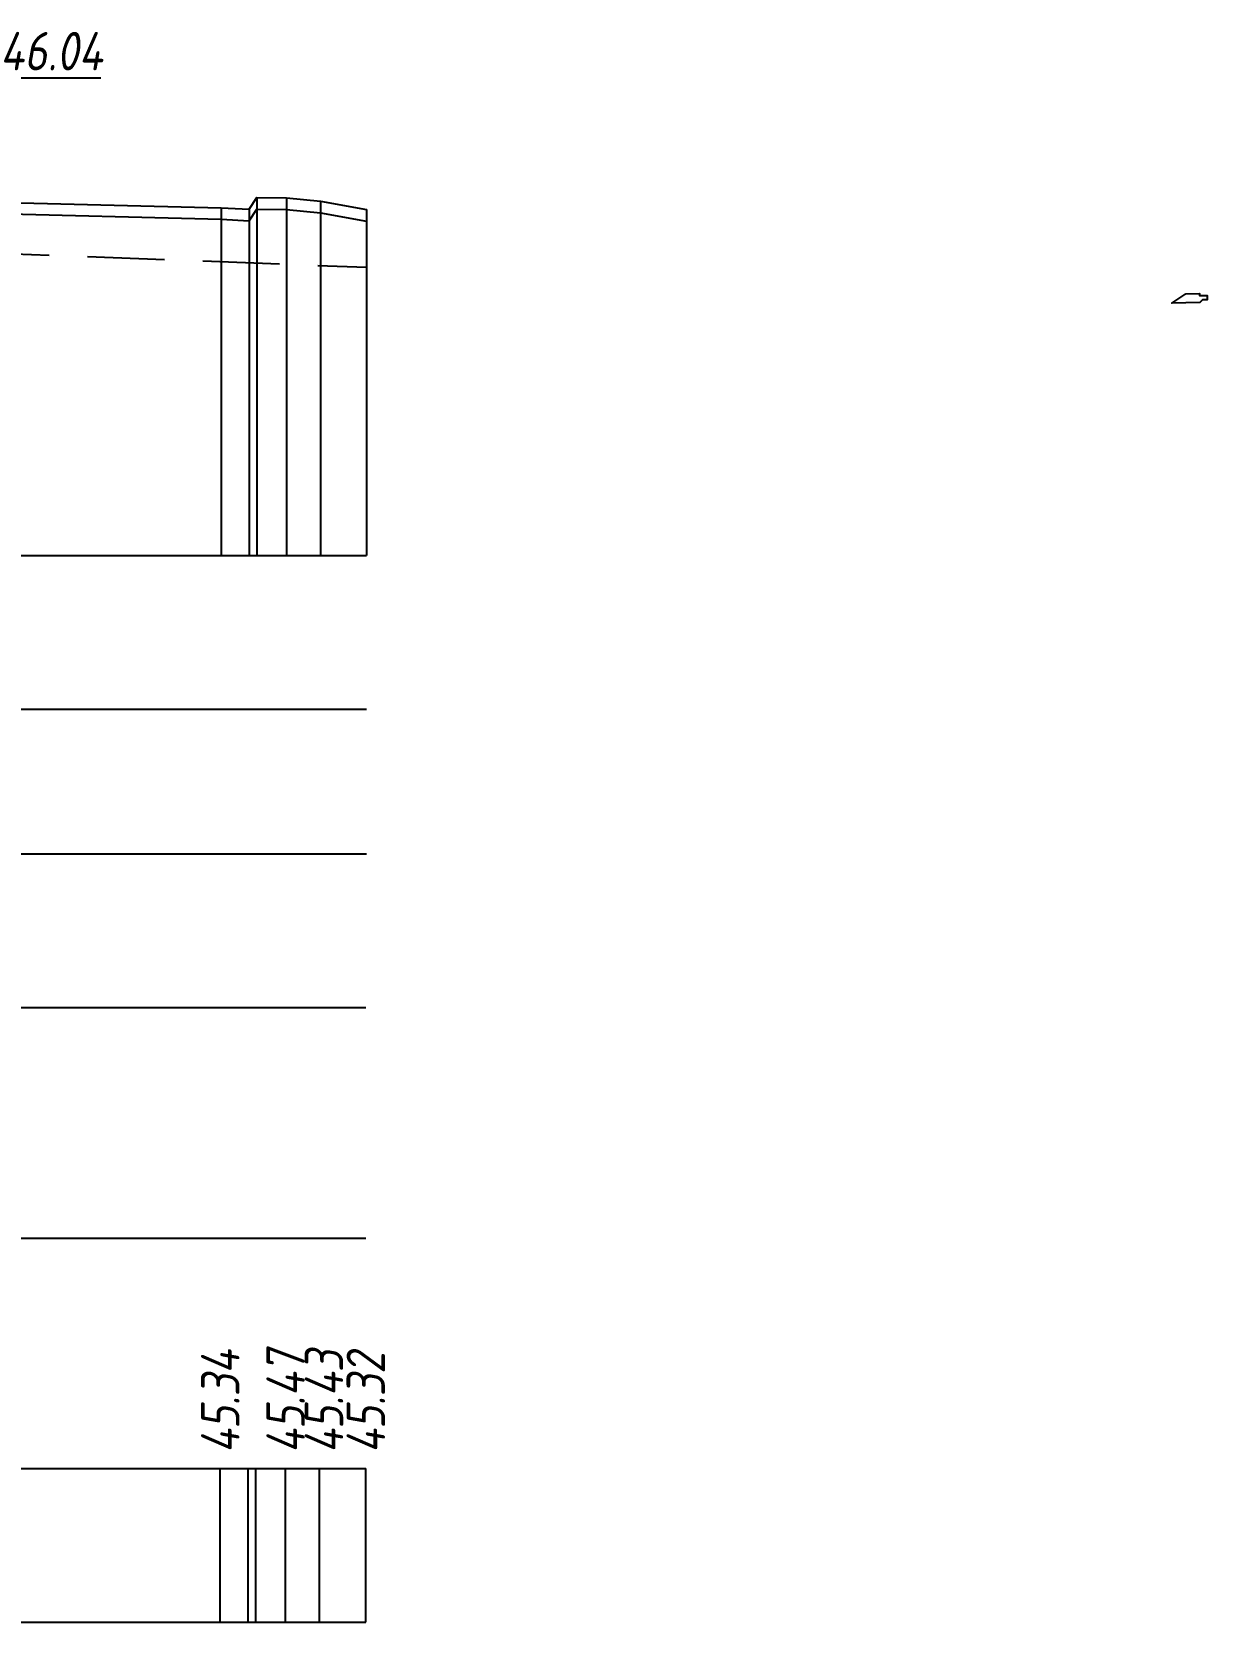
# Model space of a CAD drawing. Extents: x -717 to 1451, y -133302 to 233.
# Drawn here: x -142.8 to -66.3, y -114537.1 to -114433.6 of the extents above; entities that cross this region are included whole.
import ezdxf
from ezdxf.enums import TextEntityAlignment as Align

# ---------------------------------------------------------------- set-up
doc = ezdxf.new("R2010")
doc.units = 0
doc.linetypes.add('штриховая', pattern=[0.75, 0.5, -0.25])
for name, color, linetype in [('Интерполированный поперечник', 2, 'Continuous'), ('Код_510', 7, 'Continuous'), ('Отметки покрытия', 7, 'Continuous'), ('Таблица', 7, 'Continuous'), ('Черный поперечник', 3, 'Continuous')]:
    doc.layers.add(name, color=color, linetype=linetype)
doc.layers.add('Контур_2570', color=7, linetype='Continuous', true_color=0x80ff00)
doc.layers.add('Объём_2563', color=7, linetype='Continuous', true_color=0xff8000)
doc.styles.add('М', font='romand.shx', dxfattribs={"width": 0.8, "oblique": 10, "height": 2.5})

msp = doc.modelspace()

# ---------------------------------------------------------------- linework, layer by layer
at = {"layer": 'Интерполированный поперечник', "linetype": 'штриховая', "ltscale": 10, "flags": 128}
msp.add_lwpolyline([(-251.585, -114443.931), (-121.007, -114448.897)], dxfattribs=at)
at = {"layer": 'Код_510'}
for p, q in [((-130.535, -114537.082), (-130.535, -114527.082)), ((-128.714, -114537.082), (-128.714, -114527.082)), ((-128.213, -114537.082), (-128.213, -114527.082)), ((-126.283, -114537.082), (-126.283, -114527.082)), ((-124.067, -114537.082), (-124.067, -114527.082)), ((-121.061, -114537.082), (-121.061, -114527.082))]:
    msp.add_line(p, q, dxfattribs=at)
at = {"layer": 'Контур_2570', "flags": 128}
msp.add_lwpolyline([(-146.007, -114445.391), (-130.481, -114445.776), (-128.66, -114445.872), (-128.159, -114445.121), (-126.229, -114445.14), (-124.013, -114445.36), (-121.007, -114445.899)], dxfattribs=at)
at = {"layer": 'Объём_2563', "color": 250, "flags": 128}
msp.add_lwpolyline([(-67.696, -114450.641), (-66.796, -114450.605), (-66.796, -114450.745), (-66.296, -114450.745), (-66.296, -114451.015), (-66.596, -114451.021), (-66.779, -114451.204), (-68.596, -114451.241), (-67.696, -114450.641), (-67.696, -114450.641)], dxfattribs=at)
at = {"layer": 'Отметки покрытия', "color": 1}
msp.add_line((-146.007, -114436.568), (-138.307, -114436.568), dxfattribs=at)
at = {"layer": 'Таблица'}
for p, q in [((-286.309, -114467.66), (-121.007, -114467.66)), ((-286.309, -114477.66), (-121.007, -114477.66)), ((-286.309, -114487.082), (-121.007, -114487.082)), ((-286.363, -114497.082), (-121.061, -114497.082)), ((-286.363, -114512.082), (-121.061, -114512.082)), ((-286.363, -114527.082), (-121.061, -114527.082)), ((-286.363, -114537.082), (-121.061, -114537.082))]:
    msp.add_line(p, q, dxfattribs=at)
at = {"layer": 'Черный поперечник', "color": 7}
for p, q in [((-128.159, -114444.371), (-128.159, -114467.66)), ((-126.229, -114444.39), (-126.229, -114467.66)), ((-124.013, -114444.61), (-124.013, -114467.66)), ((-130.481, -114445.026), (-130.481, -114467.66)), ((-128.66, -114445.122), (-128.66, -114467.66)), ((-121.007, -114445.149), (-121.007, -114467.66))]:
    msp.add_line(p, q, dxfattribs=at)
at = {"layer": 'Черный поперечник', "flags": 128}
msp.add_lwpolyline([(-234.603, -114444.303), (-206.965, -114443.536), (-196.353, -114443.255), (-195.607, -114443.236), (-184.465, -114443.686), (-130.481, -114445.026), (-128.66, -114445.122), (-128.159, -114444.371), (-126.229, -114444.39), (-124.013, -114444.61), (-121.007, -114445.149)], dxfattribs=at)

# ---------------------------------------------------------------- texts
at = {"layer": 'Код_510', "style": 'М', "oblique": 10, "width": 0.8}
for s, p in [('45.34', (-130.535, -114526.082)), ('45.47', (-126.283, -114526.082)), ('45.43', (-123.783, -114526.082)), ('45.32', (-121.061, -114526.082))]:
    msp.add_text(s, height=2.5, rotation=90, dxfattribs=at).set_placement(p, align=Align.MIDDLE_LEFT)
at = {"layer": 'Отметки покрытия', "color": 1, "style": 'М', "oblique": 10, "width": 0.8}
msp.add_text('46.04', height=2.5, dxfattribs=at).set_placement((-144.866, -114436.836), align=Align.BOTTOM_LEFT)

doc.saveas('drawing.dxf')
